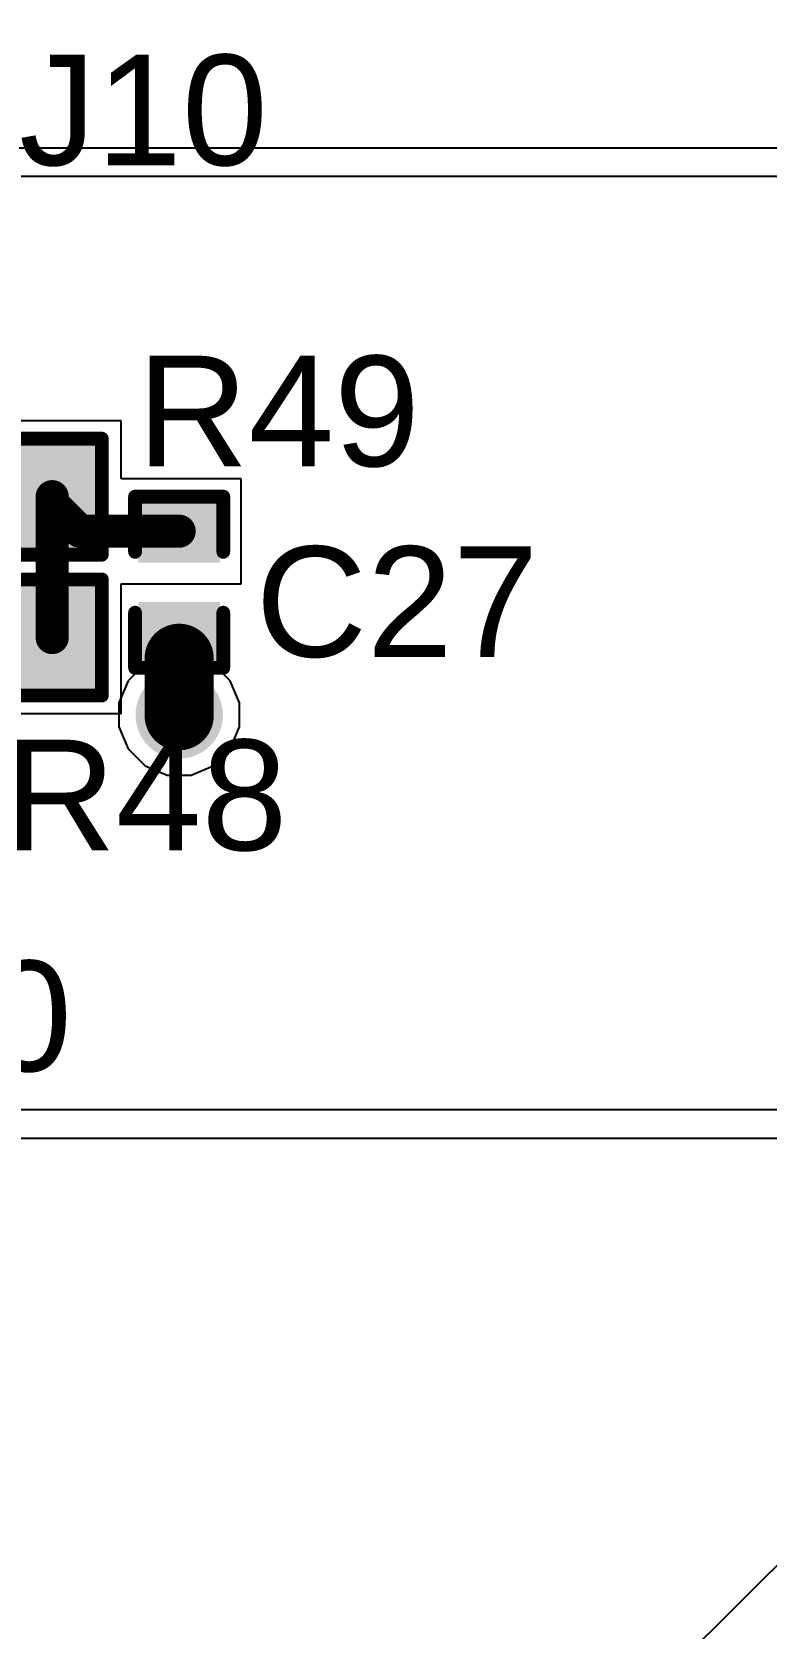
# Model space of a CAD drawing. Header units: millimetres. Extents: x 0 to 5423, y 0 to 5425.
# Drawn here: x 96.87 to 103.62, y 131.96 to 146.64 of the extents above; entities that cross this region are included whole.
import ezdxf

# ---------------------------------------------------------------- set-up
doc = ezdxf.new("R2010")
doc.units = ezdxf.units.MM
for name, color, linetype in [('BottomLayer', 5, 'Continuous'), ('BottomSolder', 6, 'Continuous'), ('TopLayer', 1, 'Continuous'), ('TopOverlay', 2, 'Continuous'), ('TopPaste', 8, 'Continuous'), ('TopSolder', 216, 'Continuous'), ('ViaHoleLayer', 16, 'Continuous')]:
    doc.layers.add(name, color=color, linetype=linetype)
doc.styles.add('Arial', font='', dxfattribs={"height": 0.2})
doc.styles.get('Arial').set_extended_font_data('Arial')

# ---------------------------------------------------------------- blocks, each defined once
blk = doc.blocks.new('P____PAK_SO_8_138')
at = {"layer": 'TopSolder'}
blk.add_line((2.629, -2.439), (-5398.322, -5376.643), dxfattribs=at)
blk = doc.blocks.new('R___0603_255')
at = {"layer": 'TopLayer'}
for points in [[(-0.381, 0.4445), (-0.381, -0.4445), (-1.143, -0.4445), (-1.143, 0.4445)], [(1.143, 0.4445), (1.143, -0.4445), (0.381, -0.4445), (0.381, 0.4445)]]:
    blk.add_hatch(color=1, dxfattribs=at).paths.add_polyline_path(points)
at = {"layer": 'TopPaste'}
for points in [[(-0.381, 0.4445), (-0.381, -0.4445), (-1.143, -0.4445), (-1.143, 0.4445)], [(1.143, 0.4445), (1.143, -0.4445), (0.381, -0.4445), (0.381, 0.4445)]]:
    blk.add_hatch(color=8, dxfattribs=at).paths.add_polyline_path(points)
at = {"layer": 'TopSolder'}
for points in [[(-0.2794, 0.5461), (-0.2794, -0.5461), (-1.2446, -0.5461), (-1.2446, 0.5461)], [(1.2446, 0.5461), (1.2446, -0.5461), (0.2794, -0.5461), (0.2794, 0.5461)]]:
    blk.add_hatch(color=216, dxfattribs=at).paths.add_polyline_path(points)
at = {"layer": 'TopOverlay', "const_width": 0.127}
for points in [[(-1.2192, 0.5334), (-1.2192, -0.5334)], [(1.2192, 0.5334), (-1.2192, 0.5334)], [(1.2192, 0.5334), (1.2192, -0.5334)], [(1.2192, -0.5334), (-1.2192, -0.5334)]]:
    blk.add_lwpolyline(points, dxfattribs=at)
at = {"layer": 'TopOverlay', "const_width": 0.0635}
for points in [[(-1.25095, 0.5334, 1), (-1.18745, 0.5334, 1)], [(-1.25095, 0.5334, 1), (-1.18745, 0.5334, 1)], [(1.18745, 0.5334, 1), (1.25095, 0.5334, 1)], [(1.18745, 0.5334, 1), (1.25095, 0.5334, 1)], [(-1.25095, -0.5334, 1), (-1.18745, -0.5334, 1)], [(-1.25095, -0.5334, 1), (-1.18745, -0.5334, 1)], [(1.18745, -0.5334, 1), (1.25095, -0.5334, 1)], [(1.18745, -0.5334, 1), (1.25095, -0.5334, 1)]]:
    blk.add_lwpolyline(points, format="xyb", close=True, dxfattribs=at)
blk = doc.blocks.new('R___0603_256')
at = {"layer": 'TopLayer'}
for points in [[(-0.381, 0.4445), (-0.381, -0.4445), (-1.143, -0.4445), (-1.143, 0.4445)], [(1.143, 0.4445), (1.143, -0.4445), (0.381, -0.4445), (0.381, 0.4445)]]:
    blk.add_hatch(color=1, dxfattribs=at).paths.add_polyline_path(points)
at = {"layer": 'TopPaste'}
for points in [[(-0.381, 0.4445), (-0.381, -0.4445), (-1.143, -0.4445), (-1.143, 0.4445)], [(1.143, 0.4445), (1.143, -0.4445), (0.381, -0.4445), (0.381, 0.4445)]]:
    blk.add_hatch(color=8, dxfattribs=at).paths.add_polyline_path(points)
at = {"layer": 'TopSolder'}
for points in [[(-0.2794, 0.5461), (-0.2794, -0.5461), (-1.2446, -0.5461), (-1.2446, 0.5461)], [(1.2446, 0.5461), (1.2446, -0.5461), (0.2794, -0.5461), (0.2794, 0.5461)]]:
    blk.add_hatch(color=216, dxfattribs=at).paths.add_polyline_path(points)
at = {"layer": 'TopOverlay', "const_width": 0.127}
for points in [[(-1.2192, -0.5334), (-1.2192, 0.5334)], [(-1.2192, 0.5334), (1.2192, 0.5334)], [(1.2192, -0.5334), (1.2192, 0.5334)], [(-1.2192, -0.5334), (1.2192, -0.5334)]]:
    blk.add_lwpolyline(points, dxfattribs=at)
at = {"layer": 'TopOverlay', "const_width": 0.0635}
for points in [[(-1.25095, 0.5334, 1), (-1.18745, 0.5334, 1)], [(-1.25095, 0.5334, 1), (-1.18745, 0.5334, 1)], [(1.18745, 0.5334, 1), (1.25095, 0.5334, 1)], [(1.18745, 0.5334, 1), (1.25095, 0.5334, 1)], [(-1.25095, -0.5334, 1), (-1.18745, -0.5334, 1)], [(-1.25095, -0.5334, 1), (-1.18745, -0.5334, 1)], [(1.18745, -0.5334, 1), (1.25095, -0.5334, 1)], [(1.18745, -0.5334, 1), (1.25095, -0.5334, 1)]]:
    blk.add_lwpolyline(points, format="xyb", close=True, dxfattribs=at)
blk = doc.blocks.new('C___0402_395')
at = {"layer": 'TopLayer'}
for points in [[(-0.699, -0.318), (-0.699, 0.317), (-0.241, 0.317), (-0.241, -0.318)], [(0.241, -0.318), (0.241, 0.317), (0.699, 0.317), (0.699, -0.318)]]:
    blk.add_hatch(color=1, dxfattribs=at).paths.add_polyline_path(points)
at = {"layer": 'TopPaste'}
for points in [[(-0.699, -0.318), (-0.699, 0.317), (-0.241, 0.317), (-0.241, -0.318)], [(0.241, -0.318), (0.241, 0.317), (0.699, 0.317), (0.699, -0.318)]]:
    blk.add_hatch(color=8, dxfattribs=at).paths.add_polyline_path(points)
at = {"layer": 'TopSolder'}
for points in [[(-0.758, -0.377), (-0.758, 0.377), (-0.181, 0.377), (-0.181, -0.377)], [(0.181, -0.377), (0.181, 0.377), (0.758, 0.377), (0.758, -0.377)]]:
    blk.add_hatch(color=216, dxfattribs=at).paths.add_polyline_path(points)
at = {"layer": 'TopOverlay', "const_width": 0.127}
for points in [[(-0.787, -0.406), (-0.787, 0.406)], [(-0.279, 0.406), (-0.787, 0.406)], [(0.787, 0.406), (0.279, 0.406)], [(0.787, -0.406), (0.787, 0.406)], [(-0.279, -0.406), (-0.787, -0.406)], [(0.787, -0.406), (0.279, -0.406)]]:
    blk.add_lwpolyline(points, dxfattribs=at)
at = {"layer": 'TopOverlay', "const_width": 0.0635}
for points in [[(-0.819, 0.406, 1), (-0.756, 0.406, 1)], [(-0.819, 0.406, 1), (-0.756, 0.406, 1)], [(-0.311, 0.406, 1), (-0.248, 0.406, 1)], [(0.248, 0.406, 1), (0.311, 0.406, 1)], [(0.756, 0.406, 1), (0.819, 0.406, 1)], [(0.756, 0.406, 1), (0.819, 0.406, 1)], [(-0.819, -0.406, 1), (-0.756, -0.406, 1)], [(-0.819, -0.406, 1), (-0.756, -0.406, 1)], [(-0.311, -0.406, 1), (-0.248, -0.406, 1)], [(0.248, -0.406, 1), (0.311, -0.406, 1)], [(0.756, -0.406, 1), (0.819, -0.406, 1)], [(0.756, -0.406, 1), (0.819, -0.406, 1)]]:
    blk.add_lwpolyline(points, format="xyb", close=True, dxfattribs=at)

msp = doc.modelspace()

# ---------------------------------------------------------------- hatches: boundary and pattern name
at = {"layer": 'BottomLayer'}
h = msp.add_hatch(color=5, dxfattribs=at)
edge = h.paths.add_edge_path()
edge.add_arc((98.222, 140.36), 0.3, 0, 360)
at = {"layer": 'BottomSolder'}
h = msp.add_hatch(color=6, dxfattribs=at)
edge = h.paths.add_edge_path()
edge.add_arc((98.222, 140.36), 0.402, 0, 360)
at = {"layer": 'TopLayer'}
h = msp.add_hatch(color=1, dxfattribs=at)
edge = h.paths.add_edge_path()
edge.add_arc((98.222, 140.36), 0.3, 0, 360)
at = {"layer": 'TopSolder'}
h = msp.add_hatch(color=216, dxfattribs=at)
edge = h.paths.add_edge_path()
edge.add_arc((98.222, 140.36), 0.402, 0, 360)
at = {"layer": 'ViaHoleLayer'}
h = msp.add_hatch(color=16, dxfattribs=at)
edge = h.paths.add_edge_path()
edge.add_arc((98.222, 140.36), 0.15, 0, 360)

# ---------------------------------------------------------------- linework, layer by layer
at = {"layer": 'BottomLayer'}
for p, q in [((111.231, 145.572), (96.013, 145.572)), ((96.013, 145.313), (111.231, 145.313)), ((98.112, 140.914), (97.908, 140.83)), ((98.332, 140.914), (98.112, 140.914)), ((98.536, 140.83), (98.332, 140.914)), ((97.908, 140.83), (97.752, 140.674)), ((98.691, 140.674), (98.536, 140.83)), ((97.752, 140.674), (97.668, 140.471)), ((98.776, 140.471), (98.691, 140.674)), ((97.668, 140.471), (97.668, 140.25)), ((98.776, 140.25), (98.776, 140.471)), ((97.668, 140.25), (97.752, 140.047)), ((98.691, 140.047), (98.776, 140.25)), ((97.752, 140.047), (97.908, 139.891)), ((98.536, 139.891), (98.691, 140.047)), ((97.908, 139.891), (98.112, 139.806)), ((98.332, 139.806), (98.536, 139.891)), ((98.112, 139.806), (98.332, 139.806)), ((110.92, 136.728), (94.864, 136.728)), ((94.864, 136.469), (110.92, 136.469))]:
    msp.add_line(p, q, dxfattribs=at)
at = {"layer": 'TopLayer'}
for p, q in [((97.688, 143.066), (96.418, 143.066)), ((97.688, 142.532), (97.688, 143.066)), ((98.793, 142.532), (97.688, 142.532)), ((98.793, 141.567), (98.793, 142.532)), ((97.688, 140.373), (97.688, 141.567)), ((97.688, 141.567), (98.793, 141.567)), ((96.709, 140.373), (97.688, 140.373))]:
    msp.add_line(p, q, dxfattribs=at)
for points, const_width in [([(97.053, 142.304), (97.053, 142.367)], 0.305), ([(97.053, 141.072), (97.053, 142.304)], 0.305), ([(97.053, 142.304), (97.307, 142.05)], 0.305), ([(97.307, 142.05), (98.222, 142.05)], 0.305), ([(98.222, 140.36), (98.222, 140.881)], 0.635), ([(98.222, 140.353), (98.222, 140.36)], 0.635)]:
    msp.add_lwpolyline(points, dxfattribs=dict(at, const_width=const_width))
for points, const_width in [([(96.977, 142.367, 1), (97.13, 142.367, 1)], 0.152), ([(96.977, 142.304, 1), (97.13, 142.304, 1)], 0.152), ([(96.977, 142.304, 1), (97.13, 142.304, 1)], 0.152), ([(96.977, 142.304, 1), (97.13, 142.304, 1)], 0.152), ([(97.231, 142.05, 1), (97.384, 142.05, 1)], 0.152), ([(97.231, 142.05, 1), (97.384, 142.05, 1)], 0.152), ([(98.146, 142.05, 1), (98.298, 142.05, 1)], 0.152), ([(96.977, 141.072, 1), (97.13, 141.072, 1)], 0.152), ([(98.063, 140.881, 1), (98.381, 140.881, 1)], 0.318), ([(98.063, 140.36, 1), (98.381, 140.36, 1)], 0.318), ([(98.063, 140.36, 1), (98.381, 140.36, 1)], 0.318), ([(98.063, 140.353, 1), (98.381, 140.353, 1)], 0.318)]:
    msp.add_lwpolyline(points, format="xyb", close=True, dxfattribs=dict(at, const_width=const_width))

# ---------------------------------------------------------------- block references
for name, p, rotation in [('P____PAK_SO_8_138', (24.435, 48.59), 180), ('R___0603_255', (96.291, 142.367), 180), ('C___0402_395', (98.222, 141.58), 270)]:
    msp.add_blockref(name, p, dxfattribs=dict(rotation=rotation))
msp.add_blockref('R___0603_256', (96.291, 141.072))

# ---------------------------------------------------------------- texts
at = {"layer": 'TopOverlay', "style": 'Arial'}
for s, p in [('J10', (96.749, 145.415)), ('R49', (97.833, 142.647)), ('C27', (98.925, 140.894)), ('R48', (96.614, 139.116)), ('R40', (94.632, 137.084))]:
    msp.add_text(s, height=1.016, dxfattribs=at).set_placement(p)

doc.saveas('drawing.dxf')
